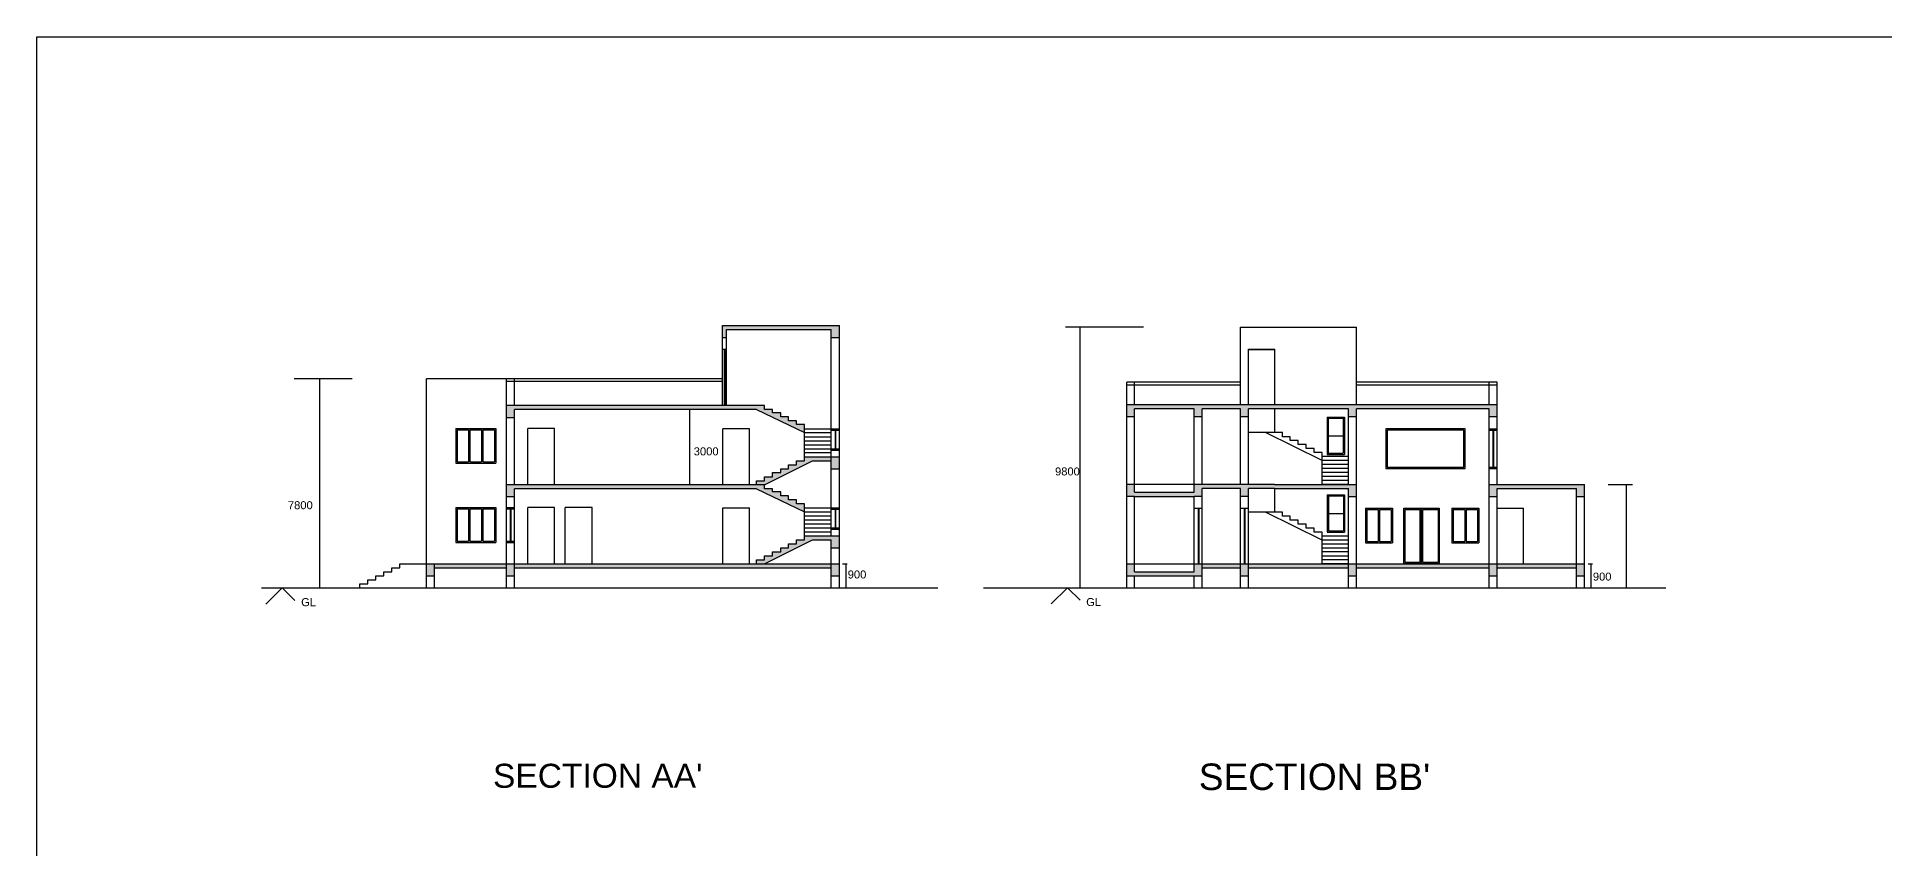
# Model space of a CAD drawing. Header units: metres. Extents: x 3586 to 7307, y 3108 to 6437.
# Drawn here: x 3960.03 to 3980.61, y 3176.03 to 3185.08 of the extents above; entities that cross this region are included whole.
import ezdxf

# ---------------------------------------------------------------- set-up
doc = ezdxf.new("R2010")
doc.units = ezdxf.units.M
doc.linetypes.add('DASHED', pattern=[0.75, 0.5, -0.25])
for name, color, linetype in [('DIMENSION', 255, 'DASHED'), ('DOORS', 170, 'Continuous'), ('PDF2_0', 7, 'Continuous'), ('section line', 20, 'DASHED'), ('wall', 7, 'Continuous'), ('window', 140, 'Continuous')]:
    doc.layers.add(name, color=color, linetype=linetype)
doc.styles.get("Standard").update_dxf_attribs({"font": 'arial.ttf'})

msp = doc.modelspace()

# ---------------------------------------------------------------- hatches: boundary and pattern name
at = {"layer": 'wall'}
h = msp.add_hatch(color=256, dxfattribs=at)
h.dxf.hatch_style = 1
h.paths.add_polyline_path([(3989.566, 3161.736), (3988.057, 3161.736), (3988.057, 3161.462), (3989.566, 3161.462)])
h.paths.add_polyline_path([(3973.017, 3180.93), (3973.442, 3180.93), (3973.442, 3180.842), (3973.531, 3180.842), (3973.531, 3180.93), (3974.648, 3180.93), (3974.648, 3180.842), (3974.737, 3180.842), (3974.737, 3180.93), (3976.214, 3180.93), (3976.214, 3180.842), (3976.303, 3180.842), (3976.303, 3180.975), (3972.175, 3180.975), (3972.175, 3180.842), (3972.263, 3180.842), (3972.263, 3180.93), (3972.928, 3180.93), (3972.928, 3180.842), (3973.017, 3180.842)])
h.paths.add_polyline_path([(3973.017, 3180.044), (3973.442, 3180.044), (3973.442, 3179.955), (3973.531, 3179.955), (3973.531, 3180.044), (3973.821, 3180.044), (3974.648, 3180.044), (3974.648, 3179.955), (3974.737, 3179.955), (3974.737, 3180.088), (3973.821, 3180.088), (3973.531, 3180.088), (3972.928, 3180.088), (3972.928, 3180), (3972.263, 3180), (3972.263, 3180.088), (3972.175, 3180.088), (3972.175, 3179.955), (3972.263, 3179.955), (3972.928, 3179.955), (3973.017, 3179.955)])
h.paths.add_polyline_path([(3977.278, 3180.088), (3976.303, 3180.088), (3976.214, 3180.088), (3976.214, 3179.955), (3976.303, 3179.955), (3976.303, 3180.044), (3977.189, 3180.044), (3977.189, 3179.955), (3977.278, 3179.955)])
h.paths.add_polyline_path([(3974.737, 3179.202), (3974.648, 3179.202), (3974.648, 3179.069), (3974.737, 3179.069)])
h.paths.add_polyline_path([(3976.214, 3179.202), (3974.737, 3179.202), (3974.737, 3179.157), (3976.214, 3179.157)])
h.paths.add_polyline_path([(3976.303, 3179.202), (3976.214, 3179.202), (3976.214, 3179.069), (3976.303, 3179.069)])
h.paths.add_polyline_path([(3977.189, 3179.202), (3976.303, 3179.202), (3976.303, 3179.157), (3977.189, 3179.157)])
h.paths.add_polyline_path([(3977.278, 3179.202), (3977.189, 3179.202), (3977.189, 3179.157), (3977.189, 3179.069), (3977.278, 3179.069)])
h.paths.add_polyline_path([(3974.648, 3179.202), (3973.531, 3179.202), (3973.531, 3179.157), (3974.648, 3179.157)])
h.paths.add_polyline_path([(3973.531, 3179.202), (3973.442, 3179.202), (3973.442, 3179.069), (3973.531, 3179.069)])
h.paths.add_polyline_path([(3973.442, 3179.202), (3973.017, 3179.202), (3973.017, 3179.157), (3973.442, 3179.157)])
h.paths.add_polyline_path([(3973.017, 3179.202), (3972.928, 3179.202), (3972.928, 3179.113), (3972.263, 3179.113), (3972.263, 3179.202), (3972.175, 3179.202), (3972.175, 3179.069), (3973.017, 3179.069)])
h.paths.add_polyline_path([(3968.139, 3180.966), (3968.05, 3180.966), (3965.264, 3180.966), (3965.264, 3180.832), (3965.353, 3180.832), (3965.353, 3180.922), (3968.05, 3180.922), (3968.585, 3180.665), (3968.585, 3180.709), (3968.585, 3180.754), (3968.496, 3180.754), (3968.496, 3180.798), (3968.407, 3180.798), (3968.407, 3180.843), (3968.318, 3180.843), (3968.318, 3180.887), (3968.228, 3180.887), (3968.228, 3180.922), (3968.139, 3180.922)])
h.paths.add_polyline_path([(3968.139, 3180.085), (3968.05, 3180.085), (3965.264, 3180.085), (3965.264, 3179.951), (3965.353, 3179.951), (3965.353, 3180.04), (3968.05, 3180.04), (3968.585, 3179.783), (3968.585, 3179.828), (3968.585, 3179.872), (3968.496, 3179.872), (3968.496, 3179.917), (3968.407, 3179.917), (3968.407, 3179.961), (3968.318, 3179.961), (3968.318, 3180.006), (3968.228, 3180.006), (3968.228, 3180.04), (3968.139, 3180.04)])
h.paths.add_polyline_path([(3968.674, 3180.352), (3968.882, 3180.352), (3968.882, 3180.397), (3968.585, 3180.397), (3968.585, 3180.352), (3968.496, 3180.352), (3968.496, 3180.308), (3968.407, 3180.308), (3968.407, 3180.263), (3968.318, 3180.263), (3968.318, 3180.219), (3968.228, 3180.219), (3968.228, 3180.174), (3968.139, 3180.174), (3968.139, 3180.129), (3968.05, 3180.129), (3968.05, 3180.085), (3968.139, 3180.085)])
h.paths.add_polyline_path([(3968.972, 3179.516), (3968.585, 3179.516), (3968.585, 3179.471), (3968.496, 3179.471), (3968.496, 3179.426), (3968.407, 3179.426), (3968.407, 3179.382), (3968.318, 3179.382), (3968.318, 3179.337), (3968.228, 3179.337), (3968.228, 3179.293), (3968.139, 3179.293), (3968.139, 3179.248), (3968.05, 3179.248), (3968.05, 3179.203), (3968.139, 3179.203), (3968.674, 3179.471), (3968.882, 3179.471), (3968.882, 3179.382), (3968.972, 3179.382)])
h.paths.add_polyline_path([(3968.972, 3180.397), (3968.882, 3180.397), (3968.882, 3180.352), (3968.882, 3180.263), (3968.972, 3180.263)])
h.paths.add_polyline_path([(3968.972, 3179.203), (3968.882, 3179.203), (3968.882, 3179.07), (3968.972, 3179.07)])
h.paths.add_polyline_path([(3968.882, 3179.203), (3965.353, 3179.203), (3965.353, 3179.159), (3968.882, 3179.159)])
h.paths.add_polyline_path([(3968.972, 3181.858), (3967.669, 3181.858), (3967.669, 3181.724), (3967.713, 3181.724), (3967.713, 3181.813), (3968.882, 3181.813), (3968.882, 3181.724), (3968.972, 3181.724)])
h.paths.add_polyline_path([(3964.461, 3179.203), (3964.372, 3179.203), (3964.372, 3179.07), (3964.461, 3179.07)])
h.paths.add_polyline_path([(3965.353, 3179.203), (3965.264, 3179.203), (3965.264, 3179.07), (3965.353, 3179.07)])
h.paths.add_polyline_path([(3965.264, 3179.203), (3964.461, 3179.203), (3964.461, 3179.159), (3965.264, 3179.159)])

# ---------------------------------------------------------------- linework, layer by layer
at = {"layer": 'DOORS'}
for p, q in [((3975.446, 3179.217), (3975.446, 3179.808)), ((3975.461, 3179.202), (3975.461, 3179.822)), ((3975.476, 3179.217), (3975.476, 3179.808))]:
    msp.add_line(p, q, dxfattribs=at)
msp.add_lwpolyline([(3975.264, 3179.822), (3975.658, 3179.822), (3975.658, 3179.202), (3975.264, 3179.202)], close=True, dxfattribs=at)
for points in [[(3975.446, 3179.217), (3975.279, 3179.217), (3975.279, 3179.808), (3975.446, 3179.808)], [(3975.476, 3179.808), (3975.644, 3179.808), (3975.644, 3179.217), (3975.476, 3179.217)]]:
    msp.add_lwpolyline(points, dxfattribs=at)
at = {"layer": 'PDF2_0', "lineweight": 30}
msp.add_lwpolyline([(3960.029, 3185.076), (3995.028, 3185.076), (3995.028, 3160.079), (3960.029, 3160.079)], close=True, dxfattribs=at)
at = {"layer": 'wall'}
for p, q in [((3967.669, 3180.966), (3967.669, 3181.858)), ((3967.669, 3181.858), (3968.972, 3181.858)), ((3967.669, 3181.724), (3967.713, 3181.724)), ((3967.713, 3180.966), (3967.713, 3181.813)), ((3967.713, 3181.813), (3968.882, 3181.813)), ((3968.882, 3179.516), (3968.882, 3181.813)), ((3968.882, 3181.724), (3968.972, 3181.724)), ((3968.972, 3178.936), (3968.972, 3181.858)), ((3972.36, 3181.841), (3971.492, 3181.841)), ((3971.651, 3181.841), (3971.651, 3178.936)), ((3973.442, 3180.975), (3973.442, 3181.841)), ((3973.442, 3181.841), (3974.737, 3181.841)), ((3974.737, 3180.975), (3974.737, 3181.841)), ((3967.713, 3181.591), (3967.669, 3181.591)), ((3967.688, 3181.591), (3967.688, 3180.966)), ((3967.694, 3181.591), (3967.694, 3180.966)), ((3973.531, 3180.975), (3973.531, 3181.595)), ((3973.531, 3181.595), (3973.826, 3181.595)), ((3973.531, 3181.592), (3973.826, 3181.592)), ((3973.826, 3180.975), (3973.826, 3181.595)), ((3973.826, 3180.971), (3973.826, 3181.592)), ((3963.544, 3181.264), (3962.895, 3181.264)), ((3963.18, 3181.264), (3963.18, 3178.936)), ((3964.372, 3178.936), (3964.372, 3181.264)), ((3967.669, 3181.264), (3964.372, 3181.264)), ((3965.264, 3180.966), (3965.264, 3181.264)), ((3967.669, 3181.234), (3965.264, 3181.234)), ((3965.353, 3180.966), (3965.353, 3181.264)), ((3972.175, 3178.936), (3972.175, 3181.226)), ((3973.442, 3181.226), (3972.175, 3181.226)), ((3973.442, 3181.196), (3972.175, 3181.196)), ((3972.263, 3180.975), (3972.263, 3181.226)), ((3976.303, 3181.226), (3974.737, 3181.226)), ((3976.303, 3181.196), (3974.737, 3181.196)), ((3976.214, 3180.975), (3976.214, 3181.226)), ((3976.303, 3180.088), (3976.303, 3181.226)), ((3965.264, 3178.936), (3965.264, 3180.966)), ((3968.05, 3180.966), (3965.264, 3180.966)), ((3965.353, 3180.085), (3965.353, 3180.922)), ((3968.05, 3180.922), (3965.353, 3180.922)), ((3967.303, 3180.922), (3967.303, 3180.085)), ((3968.139, 3180.966), (3968.05, 3180.966)), ((3968.05, 3180.922), (3968.585, 3180.665)), ((3968.139, 3180.922), (3968.139, 3180.966)), ((3968.228, 3180.922), (3968.139, 3180.922)), ((3968.228, 3180.887), (3968.228, 3180.922)), ((3968.318, 3180.887), (3968.228, 3180.887)), ((3968.318, 3180.843), (3968.318, 3180.887)), ((3976.303, 3180.975), (3972.175, 3180.975)), ((3972.263, 3180), (3972.263, 3180.93)), ((3972.928, 3180.93), (3972.263, 3180.93)), ((3972.928, 3180), (3972.928, 3180.93)), ((3973.017, 3180.088), (3973.017, 3180.93)), ((3973.442, 3180.93), (3973.017, 3180.93)), ((3973.442, 3180.088), (3973.442, 3180.93)), ((3973.531, 3180.088), (3973.531, 3180.93)), ((3973.821, 3180.93), (3973.531, 3180.93)), ((3974.648, 3180.93), (3973.531, 3180.93)), ((3973.821, 3180.93), (3973.821, 3180.665)), ((3974.648, 3180.088), (3974.648, 3180.93)), ((3974.737, 3178.936), (3974.737, 3180.93)), ((3976.214, 3180.93), (3974.737, 3180.93)), ((3976.214, 3178.936), (3976.214, 3180.93)), ((3965.353, 3180.832), (3965.264, 3180.832)), ((3965.501, 3180.085), (3965.501, 3180.71)), ((3965.799, 3180.71), (3965.501, 3180.71)), ((3965.799, 3180.085), (3965.799, 3180.71)), ((3967.672, 3180.085), (3967.672, 3180.709)), ((3967.969, 3180.709), (3967.672, 3180.709)), ((3967.969, 3180.085), (3967.969, 3180.709)), ((3968.407, 3180.843), (3968.318, 3180.843)), ((3968.407, 3180.798), (3968.407, 3180.843)), ((3968.496, 3180.798), (3968.407, 3180.798)), ((3968.496, 3180.754), (3968.496, 3180.798)), ((3968.585, 3180.754), (3968.496, 3180.754)), ((3968.585, 3180.709), (3968.585, 3180.754)), ((3968.585, 3180.709), (3968.882, 3180.709)), ((3968.585, 3180.397), (3968.585, 3180.709)), ((3972.263, 3180.842), (3972.175, 3180.842)), ((3973.017, 3180.842), (3972.928, 3180.842)), ((3973.531, 3180.842), (3973.442, 3180.842)), ((3974.737, 3180.842), (3974.648, 3180.842)), ((3976.303, 3180.842), (3976.214, 3180.842)), ((3968.585, 3180.665), (3968.882, 3180.665)), ((3968.585, 3180.62), (3968.882, 3180.62)), ((3968.585, 3180.575), (3968.882, 3180.575)), ((3968.585, 3180.531), (3968.882, 3180.531)), ((3968.585, 3180.486), (3968.882, 3180.486)), ((3973.821, 3180.665), (3973.531, 3180.665)), ((3974.352, 3180.354), (3973.723, 3180.665)), ((3973.909, 3180.665), (3973.821, 3180.665)), ((3973.909, 3180.62), (3973.909, 3180.665)), ((3973.998, 3180.62), (3973.909, 3180.62)), ((3973.998, 3180.576), (3973.998, 3180.62)), ((3974.042, 3180.576), (3973.998, 3180.576)), ((3974.086, 3180.576), (3974.042, 3180.576)), ((3974.086, 3180.532), (3974.086, 3180.576)), ((3974.175, 3180.532), (3974.086, 3180.532)), ((3974.175, 3180.487), (3974.175, 3180.532)), ((3974.264, 3180.487), (3974.175, 3180.487)), ((3974.264, 3180.443), (3974.264, 3180.487)), ((3968.139, 3180.085), (3968.674, 3180.352)), ((3968.318, 3180.219), (3968.318, 3180.263)), ((3968.318, 3180.263), (3968.407, 3180.263)), ((3968.407, 3180.263), (3968.407, 3180.308)), ((3968.407, 3180.308), (3968.496, 3180.308)), ((3968.496, 3180.308), (3968.496, 3180.352)), ((3968.496, 3180.352), (3968.585, 3180.352)), ((3968.585, 3180.442), (3968.882, 3180.442)), ((3968.585, 3180.352), (3968.585, 3180.397)), ((3968.585, 3180.397), (3968.972, 3180.397)), ((3968.674, 3180.352), (3968.882, 3180.352)), ((3968.882, 3180.263), (3968.972, 3180.263)), ((3974.352, 3180.443), (3974.264, 3180.443)), ((3974.352, 3180.399), (3974.352, 3180.443)), ((3974.648, 3180.399), (3974.352, 3180.399)), ((3974.352, 3180.088), (3974.352, 3180.399)), ((3974.648, 3180.354), (3974.352, 3180.354)), ((3974.648, 3180.31), (3974.352, 3180.31)), ((3974.648, 3180.266), (3974.352, 3180.266)), ((3968.05, 3180.085), (3965.264, 3180.085)), ((3968.05, 3180.085), (3968.05, 3180.129)), ((3968.05, 3180.129), (3968.139, 3180.129)), ((3968.139, 3180.085), (3968.05, 3180.085)), ((3968.139, 3180.129), (3968.139, 3180.174)), ((3968.139, 3180.174), (3968.228, 3180.174)), ((3968.139, 3180.04), (3968.139, 3180.085)), ((3968.228, 3180.174), (3968.228, 3180.219)), ((3968.228, 3180.219), (3968.318, 3180.219)), ((3973.531, 3180.088), (3972.175, 3180.088)), ((3973.821, 3180.088), (3973.531, 3180.088)), ((3973.821, 3180.088), (3974.737, 3180.088)), ((3974.648, 3180.221), (3974.352, 3180.221)), ((3974.648, 3180.177), (3974.352, 3180.177)), ((3974.648, 3180.133), (3974.352, 3180.133)), ((3974.648, 3180.088), (3974.352, 3180.088)), ((3976.214, 3180.088), (3976.303, 3180.088)), ((3976.303, 3180.088), (3977.278, 3180.088)), ((3977.278, 3178.936), (3977.278, 3180.088)), ((3977.54, 3180.088), (3977.813, 3180.088)), ((3977.741, 3180.088), (3977.741, 3178.936)), ((3965.353, 3179.951), (3965.264, 3179.951)), ((3965.353, 3178.936), (3965.353, 3180.04)), ((3968.05, 3180.04), (3965.353, 3180.04)), ((3968.05, 3180.04), (3968.585, 3179.783)), ((3968.228, 3180.04), (3968.139, 3180.04)), ((3968.228, 3180.006), (3968.228, 3180.04)), ((3968.318, 3180.006), (3968.228, 3180.006)), ((3968.318, 3179.961), (3968.318, 3180.006)), ((3968.407, 3179.961), (3968.318, 3179.961)), ((3968.407, 3179.917), (3968.407, 3179.961)), ((3968.496, 3179.917), (3968.407, 3179.917)), ((3968.496, 3179.872), (3968.496, 3179.917)), ((3968.585, 3179.872), (3968.496, 3179.872)), ((3968.585, 3179.828), (3968.585, 3179.872)), ((3972.263, 3179.955), (3972.175, 3179.955)), ((3972.263, 3180), (3972.928, 3180)), ((3972.263, 3179.113), (3972.263, 3179.955)), ((3972.263, 3179.955), (3972.928, 3179.955)), ((3972.928, 3179.113), (3972.928, 3179.955)), ((3973.017, 3179.955), (3972.928, 3179.955)), ((3973.017, 3178.936), (3973.017, 3180.044)), ((3973.442, 3180.044), (3973.017, 3180.044)), ((3973.442, 3178.936), (3973.442, 3180.044)), ((3973.531, 3179.955), (3973.442, 3179.955)), ((3973.531, 3178.936), (3973.531, 3180.044)), ((3973.821, 3180.044), (3973.531, 3180.044)), ((3973.821, 3180.044), (3973.531, 3180.044)), ((3973.821, 3180.044), (3973.821, 3179.778)), ((3973.821, 3180.044), (3974.648, 3180.044)), ((3974.648, 3178.936), (3974.648, 3180.044)), ((3974.648, 3179.955), (3974.737, 3179.955)), ((3976.214, 3179.955), (3976.303, 3179.955)), ((3976.303, 3178.936), (3976.303, 3180.044)), ((3976.303, 3180.044), (3977.189, 3180.044)), ((3977.189, 3178.936), (3977.189, 3180.044)), ((3977.189, 3179.955), (3977.278, 3179.955)), ((3965.501, 3179.203), (3965.501, 3179.829)), ((3965.799, 3179.829), (3965.501, 3179.829)), ((3965.799, 3179.203), (3965.799, 3179.829)), ((3965.918, 3179.203), (3965.918, 3179.829)), ((3966.216, 3179.829), (3965.918, 3179.829)), ((3966.216, 3179.203), (3966.216, 3179.829)), ((3967.672, 3179.828), (3967.969, 3179.828)), ((3967.672, 3179.203), (3967.672, 3179.828)), ((3967.969, 3179.203), (3967.969, 3179.828)), ((3968.585, 3179.828), (3968.882, 3179.828)), ((3968.585, 3179.516), (3968.585, 3179.828)), ((3968.585, 3179.783), (3968.882, 3179.783)), ((3968.585, 3179.738), (3968.882, 3179.738)), ((3968.585, 3179.694), (3968.882, 3179.694)), ((3968.585, 3179.649), (3968.882, 3179.649)), ((3972.928, 3179.822), (3973.017, 3179.822)), ((3972.972, 3179.822), (3972.972, 3179.202)), ((3972.978, 3179.822), (3972.978, 3179.202)), ((3973.442, 3179.822), (3973.531, 3179.822)), ((3973.484, 3179.822), (3973.484, 3179.202)), ((3973.487, 3179.822), (3973.487, 3179.202)), ((3973.49, 3179.822), (3973.49, 3179.202)), ((3973.821, 3179.778), (3973.531, 3179.778)), ((3974.352, 3179.468), (3973.723, 3179.778)), ((3973.909, 3179.778), (3973.821, 3179.778)), ((3973.909, 3179.734), (3973.909, 3179.778)), ((3973.998, 3179.734), (3973.909, 3179.734)), ((3973.998, 3179.689), (3973.998, 3179.734)), ((3974.042, 3179.689), (3973.998, 3179.689)), ((3974.086, 3179.689), (3974.042, 3179.689)), ((3974.086, 3179.645), (3974.086, 3179.689)), ((3974.175, 3179.645), (3974.086, 3179.645)), ((3974.175, 3179.601), (3974.175, 3179.645)), ((3976.303, 3179.822), (3976.598, 3179.822)), ((3976.303, 3178.936), (3976.303, 3179.822)), ((3976.598, 3179.202), (3976.598, 3179.822)), ((3968.139, 3179.203), (3968.674, 3179.471)), ((3968.496, 3179.426), (3968.496, 3179.471)), ((3968.496, 3179.471), (3968.585, 3179.471)), ((3968.585, 3179.605), (3968.882, 3179.605)), ((3968.585, 3179.56), (3968.882, 3179.56)), ((3968.585, 3179.471), (3968.585, 3179.516)), ((3968.585, 3179.516), (3968.972, 3179.516)), ((3968.674, 3179.471), (3968.882, 3179.471)), ((3968.882, 3178.936), (3968.882, 3179.471)), ((3974.264, 3179.601), (3974.175, 3179.601)), ((3974.264, 3179.556), (3974.264, 3179.601)), ((3974.352, 3179.556), (3974.264, 3179.556)), ((3974.352, 3179.512), (3974.352, 3179.556)), ((3974.648, 3179.512), (3974.352, 3179.512)), ((3974.352, 3179.202), (3974.352, 3179.512)), ((3974.648, 3179.468), (3974.352, 3179.468)), ((3968.05, 3179.203), (3968.05, 3179.248)), ((3968.05, 3179.248), (3968.139, 3179.248)), ((3968.139, 3179.248), (3968.139, 3179.293)), ((3968.139, 3179.293), (3968.228, 3179.293)), ((3968.228, 3179.293), (3968.228, 3179.337)), ((3968.228, 3179.337), (3968.318, 3179.337)), ((3968.318, 3179.337), (3968.318, 3179.382)), ((3968.318, 3179.382), (3968.407, 3179.382)), ((3968.407, 3179.382), (3968.407, 3179.426)), ((3968.407, 3179.426), (3968.496, 3179.426)), ((3968.882, 3179.382), (3968.972, 3179.382)), ((3974.648, 3179.423), (3974.352, 3179.423)), ((3974.648, 3179.379), (3974.352, 3179.379)), ((3974.648, 3179.335), (3974.352, 3179.335)), ((3974.648, 3179.29), (3974.352, 3179.29)), ((3974.648, 3179.246), (3974.352, 3179.246)), ((3963.807, 3179.025), (3963.807, 3179.07)), ((3963.807, 3179.07), (3963.896, 3179.07)), ((3963.896, 3179.07), (3963.896, 3179.114)), ((3963.896, 3179.114), (3963.985, 3179.114)), ((3963.985, 3179.114), (3963.985, 3179.159)), ((3963.985, 3179.159), (3964.075, 3179.159)), ((3964.075, 3179.203), (3968.972, 3179.203)), ((3964.075, 3179.159), (3964.075, 3179.203)), ((3964.372, 3179.07), (3964.461, 3179.07)), ((3964.461, 3178.936), (3964.461, 3179.203)), ((3964.461, 3179.159), (3965.264, 3179.159)), ((3965.264, 3179.07), (3965.353, 3179.07)), ((3965.353, 3179.159), (3968.882, 3179.159)), ((3968.882, 3179.07), (3968.972, 3179.07)), ((3969.007, 3179.203), (3969.06, 3179.203)), ((3969.046, 3179.203), (3969.046, 3178.936)), ((3972.175, 3179.202), (3977.278, 3179.202)), ((3972.175, 3179.069), (3972.263, 3179.069)), ((3972.175, 3179.069), (3973.017, 3179.069)), ((3972.263, 3179.113), (3972.928, 3179.113)), ((3972.263, 3178.936), (3972.263, 3179.069)), ((3972.928, 3178.936), (3972.928, 3179.069)), ((3973.017, 3179.157), (3973.442, 3179.157)), ((3973.442, 3179.069), (3973.531, 3179.069)), ((3973.531, 3179.157), (3974.648, 3179.157)), ((3974.648, 3179.202), (3974.352, 3179.202)), ((3974.648, 3179.069), (3974.737, 3179.069)), ((3974.737, 3179.157), (3976.214, 3179.157)), ((3976.214, 3179.069), (3976.303, 3179.069)), ((3976.303, 3179.157), (3977.189, 3179.157)), ((3977.189, 3179.069), (3977.278, 3179.069)), ((3977.189, 3179.069), (3977.278, 3179.069)), ((3977.319, 3179.202), (3977.366, 3179.202)), ((3977.346, 3179.202), (3977.346, 3178.936)), ((3962.531, 3178.936), (3970.069, 3178.936)), ((3962.764, 3178.936), (3962.582, 3178.754)), ((3962.764, 3178.936), (3962.905, 3178.795)), ((3963.629, 3178.936), (3963.629, 3178.98)), ((3963.629, 3178.98), (3963.718, 3178.98)), ((3963.629, 3178.936), (3968.882, 3178.936)), ((3963.718, 3178.98), (3963.718, 3179.025)), ((3963.718, 3179.025), (3963.807, 3179.025)), ((3968.882, 3178.936), (3968.972, 3178.936)), ((3970.58, 3178.936), (3978.183, 3178.936)), ((3971.514, 3178.936), (3971.333, 3178.755)), ((3971.514, 3178.936), (3971.654, 3178.796)), ((3972.175, 3178.936), (3972.263, 3178.936)), ((3972.263, 3178.936), (3977.189, 3178.936)), ((3977.189, 3178.936), (3977.278, 3178.936))]:
    msp.add_line(p, q, dxfattribs=at)
at = {"layer": 'window'}
for p, q in [((3964.697, 3180.71), (3965.143, 3180.71)), ((3964.697, 3180.71), (3964.697, 3180.324)), ((3964.712, 3180.695), (3964.84, 3180.695)), ((3964.712, 3180.695), (3964.712, 3180.339)), ((3964.84, 3180.695), (3964.84, 3180.339)), ((3964.855, 3180.695), (3964.984, 3180.695)), ((3964.855, 3180.695), (3964.855, 3180.339)), ((3964.984, 3180.695), (3964.984, 3180.339)), ((3964.999, 3180.695), (3965.128, 3180.695)), ((3964.999, 3180.695), (3964.999, 3180.339)), ((3965.128, 3180.695), (3965.128, 3180.339)), ((3965.143, 3180.71), (3965.143, 3180.324)), ((3968.882, 3180.709), (3968.972, 3180.709)), ((3968.882, 3180.694), (3968.972, 3180.694)), ((3968.924, 3180.694), (3968.924, 3180.486)), ((3968.93, 3180.694), (3968.93, 3180.486)), ((3974.407, 3180.839), (3974.407, 3180.424)), ((3974.407, 3180.839), (3974.602, 3180.839)), ((3974.421, 3180.825), (3974.421, 3180.437)), ((3974.421, 3180.825), (3974.588, 3180.825)), ((3974.588, 3180.825), (3974.588, 3180.437)), ((3974.602, 3180.839), (3974.602, 3180.423)), ((3976.214, 3180.707), (3976.303, 3180.707)), ((3976.214, 3180.692), (3976.303, 3180.692)), ((3976.255, 3180.692), (3976.255, 3180.28)), ((3976.261, 3180.692), (3976.261, 3180.28)), ((3968.882, 3180.486), (3968.972, 3180.486)), ((3968.882, 3180.471), (3968.972, 3180.471)), ((3974.421, 3180.631), (3974.588, 3180.631)), ((3964.697, 3180.324), (3965.143, 3180.324)), ((3964.712, 3180.339), (3964.84, 3180.339)), ((3964.855, 3180.339), (3964.984, 3180.339)), ((3964.999, 3180.339), (3965.128, 3180.339)), ((3974.407, 3180.423), (3974.602, 3180.423)), ((3974.421, 3180.437), (3974.588, 3180.437)), ((3976.214, 3180.28), (3976.303, 3180.28)), ((3976.214, 3180.266), (3976.303, 3180.266)), ((3974.409, 3179.973), (3974.409, 3179.558)), ((3974.409, 3179.973), (3974.603, 3179.973)), ((3974.423, 3179.959), (3974.423, 3179.571)), ((3974.423, 3179.959), (3974.59, 3179.959)), ((3974.59, 3179.959), (3974.59, 3179.571)), ((3974.603, 3179.973), (3974.603, 3179.557)), ((3964.697, 3179.829), (3965.143, 3179.829)), ((3964.697, 3179.829), (3964.697, 3179.442)), ((3964.712, 3179.814), (3964.84, 3179.814)), ((3964.712, 3179.814), (3964.712, 3179.457)), ((3964.84, 3179.814), (3964.84, 3179.457)), ((3964.855, 3179.814), (3964.984, 3179.814)), ((3964.855, 3179.814), (3964.855, 3179.457)), ((3964.984, 3179.814), (3964.984, 3179.457)), ((3964.999, 3179.814), (3965.128, 3179.814)), ((3964.999, 3179.814), (3964.999, 3179.457)), ((3965.128, 3179.814), (3965.128, 3179.457)), ((3965.143, 3179.829), (3965.143, 3179.442)), ((3965.264, 3179.829), (3965.353, 3179.829)), ((3965.264, 3179.814), (3965.353, 3179.814)), ((3965.305, 3179.814), (3965.305, 3179.457)), ((3965.311, 3179.814), (3965.311, 3179.457)), ((3968.882, 3179.828), (3968.972, 3179.828)), ((3968.882, 3179.813), (3968.972, 3179.813)), ((3968.924, 3179.813), (3968.924, 3179.605)), ((3968.93, 3179.813), (3968.93, 3179.605)), ((3974.423, 3179.765), (3974.59, 3179.765)), ((3974.836, 3179.822), (3975.136, 3179.822)), ((3974.836, 3179.822), (3974.836, 3179.438)), ((3974.85, 3179.808), (3974.978, 3179.808)), ((3974.85, 3179.808), (3974.85, 3179.453)), ((3974.978, 3179.808), (3974.978, 3179.453)), ((3974.993, 3179.808), (3975.121, 3179.808)), ((3974.993, 3179.808), (3974.993, 3179.453)), ((3975.121, 3179.808), (3975.121, 3179.453)), ((3975.136, 3179.822), (3975.136, 3179.438)), ((3975.799, 3179.822), (3976.099, 3179.822)), ((3975.799, 3179.822), (3975.799, 3179.438)), ((3975.813, 3179.808), (3975.941, 3179.808)), ((3975.813, 3179.808), (3975.813, 3179.453)), ((3975.941, 3179.808), (3975.941, 3179.453)), ((3975.956, 3179.808), (3976.085, 3179.808)), ((3975.956, 3179.808), (3975.956, 3179.453)), ((3976.085, 3179.808), (3976.085, 3179.453)), ((3976.099, 3179.822), (3976.099, 3179.438)), ((3964.697, 3179.442), (3965.143, 3179.442)), ((3964.712, 3179.457), (3964.84, 3179.457)), ((3964.855, 3179.457), (3964.984, 3179.457)), ((3964.999, 3179.457), (3965.128, 3179.457)), ((3965.264, 3179.457), (3965.353, 3179.457)), ((3965.264, 3179.442), (3965.353, 3179.442)), ((3968.882, 3179.605), (3968.972, 3179.605)), ((3968.882, 3179.59), (3968.972, 3179.59)), ((3974.409, 3179.557), (3974.603, 3179.557)), ((3974.423, 3179.571), (3974.59, 3179.571)), ((3974.85, 3179.453), (3974.978, 3179.453)), ((3974.993, 3179.453), (3975.121, 3179.453)), ((3975.813, 3179.453), (3975.941, 3179.453)), ((3975.956, 3179.453), (3976.085, 3179.453)), ((3974.836, 3179.438), (3975.136, 3179.438)), ((3975.799, 3179.438), (3976.099, 3179.438))]:
    msp.add_line(p, q, dxfattribs=at)
for points in [[(3975.062, 3180.266), (3975.948, 3180.266), (3975.948, 3180.709), (3975.062, 3180.709)], [(3975.076, 3180.28), (3975.933, 3180.28), (3975.933, 3180.694), (3975.076, 3180.694)]]:
    msp.add_lwpolyline(points, close=True, dxfattribs=at)

# ---------------------------------------------------------------- texts
at = {"layer": 'DIMENSION', "insert": (3972.978, 3176.977), "char_height": 0.29551, "attachment_point": 1}
msp.add_mtext_dynamic_manual_height_columns("SECTION BB'", width=7.20145, gutter_width=3.694, heights=[0], dxfattribs=at)
at = {"layer": 'section line', "insert": (3965.112, 3176.974), "char_height": 0.26755, "attachment_point": 1}
msp.add_mtext_dynamic_manual_height_columns("{\\C0;SECTION AA'}", width=3.65223, gutter_width=3.716, heights=[0], dxfattribs=at)
at = {"layer": 'wall', "attachment_point": 1}
for s, width, gutter_width, insert, char_height in [('3000', 0.18055, 3.716, (3967.349, 3180.501), 0.0892), ('9800', 0.76319, 3.694, (3971.376, 3180.277), 0.0887), ('7800', 0.67892, 3.716, (3962.826, 3179.901), 0.0892), ('900', 0.21818, 3.716, (3969.065, 3179.129), 0.0892), ('900', 0.33147, 3.694, (3977.37, 3179.105), 0.0887), ('GL', 0.63275, 3.716, (3962.974, 3178.82), 0.0892), ('GL', 0.62897, 3.694, (3971.723, 3178.821), 0.0887)]:
    msp.add_mtext_dynamic_manual_height_columns(s, width=width, gutter_width=gutter_width, heights=[0], dxfattribs=dict(at, insert=insert, char_height=char_height))

doc.saveas('drawing.dxf')
